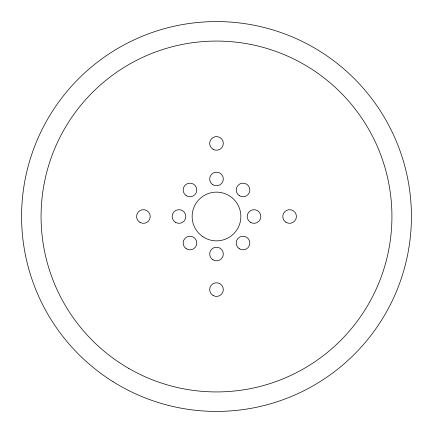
<?xml version="1.0" encoding="UTF-8"?>
<svg xmlns="http://www.w3.org/2000/svg" width="433" height="433" viewBox="0 0 433 433"><rect width="100%" height="100%" fill="white"/><g stroke="black" fill="none" stroke-linecap="round" stroke-linejoin="round"><path stroke-width="0.65" d="M128.785 368.429A175.43 175.43 0 0 0 391.93 216.5A175.43 175.43 0 0 0 128.785 64.571A175.43 175.43 0 0 0 128.785 368.429M203.017 236.797A24.367 24.367 0 0 0 240.818 218.032A24.367 24.367 0 0 0 205.664 194.677A24.367 24.367 0 0 0 203.017 236.797M212.928 184.788A6.82 6.82 0 0 0 223.32 179.17A6.82 6.82 0 0 0 213.252 172.978A6.82 6.82 0 0 0 212.928 184.788M239.276 195.662A6.82 6.82 0 0 0 249.841 190.374A6.82 6.82 0 0 0 239.979 183.868A6.82 6.82 0 0 0 239.276 195.662M250.447 222.313A6.82 6.82 0 0 0 260.845 216.689A6.82 6.82 0 0 0 250.777 210.498A6.82 6.82 0 0 0 250.447 222.313M239.276 248.726A6.82 6.82 0 0 0 249.841 243.438A6.82 6.82 0 0 0 239.979 236.932A6.82 6.82 0 0 0 239.276 248.726M212.928 259.832A6.82 6.82 0 0 0 223.32 254.214A6.82 6.82 0 0 0 213.252 248.022A6.82 6.82 0 0 0 212.928 259.832M186.212 248.726A6.82 6.82 0 0 0 196.777 243.438A6.82 6.82 0 0 0 186.91 236.932A6.82 6.82 0 0 0 186.212 248.726M175.403 222.313A6.82 6.82 0 0 0 185.795 216.689A6.82 6.82 0 0 0 175.733 210.498A6.82 6.82 0 0 0 175.403 222.313M186.212 195.662A6.82 6.82 0 0 0 196.777 190.374A6.82 6.82 0 0 0 186.91 183.868A6.82 6.82 0 0 0 186.212 195.662M285.823 222.183A6.82 6.82 0 0 0 296.405 216.928A6.82 6.82 0 0 0 286.565 210.389A6.82 6.82 0 0 0 285.823 222.183M213.09 149.315A6.82 6.82 0 0 0 223.32 143.404A6.82 6.82 0 0 0 213.09 137.494A6.82 6.82 0 0 0 213.09 149.315M139.994 222.41A6.82 6.82 0 0 0 150.224 216.5A6.82 6.82 0 0 0 139.994 210.59A6.82 6.82 0 0 0 139.994 222.41M213.09 295.506A6.82 6.82 0 0 0 223.32 289.596A6.82 6.82 0 0 0 213.09 283.685A6.82 6.82 0 0 0 213.09 295.506M113.127 381.754A194.926 194.926 0 0 0 411.301 223.401A194.926 194.926 0 0 0 125.072 44.35A194.926 194.926 0 0 0 113.127 381.754"/></g></svg>
